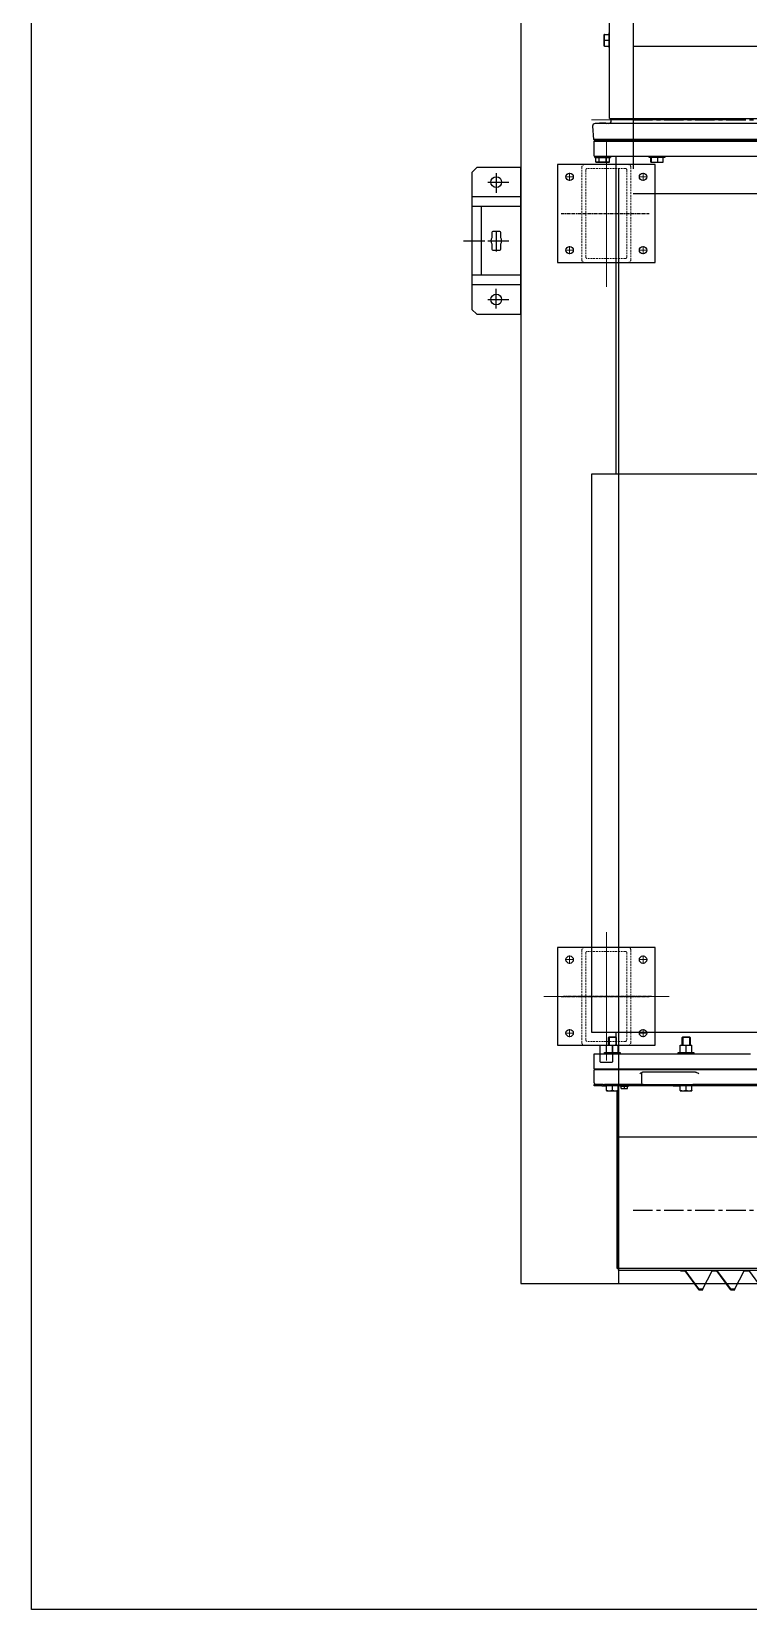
# Model space of a CAD drawing. Header units: millimetres. Extents: x 156850 to 204135, y 56350 to 74150.
# Drawn here: x 156850 to 158316, y 56350 to 59575 of the extents above; entities that cross this region are included whole.
import ezdxf

# ---------------------------------------------------------------- set-up
doc = ezdxf.new("R2010")
doc.units = ezdxf.units.MM
doc.header["$LTSCALE"] = 150
doc.linetypes.add('X-2F-PLAN$0$CENTER', pattern=[2, 1.25, -0.25, 0.25, -0.25])
doc.linetypes.add('X-2F-PLAN$0$DASHED2', pattern=[0.375, 0.25, -0.125])
doc.layers.add('-----33 Equipment', color=5, linetype='Continuous')

# ---------------------------------------------------------------- blocks, each defined once
blk = doc.blocks.new('X-2F-PLAN$0$A$C13F33EB5')
at = {"color": 0, "linetype": 'Continuous'}
for p, q in [((582, 1223.5), (582, 1239)), ((582, 1239), (585, 1239)), ((585, 1223.5), (585, 1239)), ((615, 1237), (617, 1239)), ((615, 39), (615, 1239)), ((617, 1239), (617, 39)), ((617, 1239), (647.5, 1239)), ((647.5, 1239), (647.5, 919)), ((2469.7, 1233.4), (2470.2, 1235.4)), ((2469.7, 1209.6), (2469.7, 1233.4)), ((2470.2, 1235.4), (2479.7, 1235.4)), ((2470.2, 1228.4), (2479.7, 1228.4)), ((2479.7, 1237.5), (2479.7, 1205.5)), ((2479.7, 1237.5), (2482.5, 1237.5)), ((2482.5, 1239), (2482.5, 639)), ((2482.5, 1239), (2513, 1239)), ((2513, 1239), (2513, 39)), ((2513, 1239), (2515, 1237)), ((2515, 1238.9), (2516, 1239.5)), ((2515, 39.1), (2515, 1238.9)), ((2516, 1239.5), (2543.5, 1241.9)), ((2516, 38.5), (2516, 1239.5)), ((2549, 41), (2549, 1237)), ((2549, 1229), (2549.7, 1228.3)), ((2549.7, 1214.7), (2549.7, 1228.3)), ((572.7, 1213.7), (572.2, 1213.7)), ((572.2, 1213.6), (572.2, 1213.7)), ((572.2, 1213.6), (572.2, 1189.8)), ((572.7, 1213.7), (582.2, 1213.7)), ((572.7, 1201.7), (582, 1201.7)), ((585, 1223.5), (582, 1223.5)), ((582, 1223.5), (582, 1213.7)), ((585, 1213), (582, 1213)), ((582, 1077.4), (582, 1213)), ((582.2, 1213), (582.2, 1217.7)), ((582.2, 1217.7), (585, 1217.7)), ((585, 1220.6), (585, 1223.5)), ((585, 1220.6), (585, 1217.7)), ((585, 1213.8), (585, 1217.7)), ((585, 1213.8), (585, 1213)), ((585, 1139.1), (585, 1213)), ((647.5, 1217.7), (650.3, 1217.7)), ((650.3, 1217.7), (650.3, 1185.7)), ((650.8, 1213.7), (650.3, 1213.7)), ((650.3, 1213.6), (650.3, 1213.7)), ((650.8, 1213.7), (664.6, 1213.7)), ((650.8, 1201.7), (664.6, 1201.7)), ((664.6, 1213.7), (665.1, 1213.7)), ((665.1, 1213.7), (665.1, 1213.6)), ((665.1, 1213.6), (665.1, 1189.7)), ((665.1, 1209.7), (681, 1209.7)), ((682.2, 1208.4), (665.1, 1208.4)), ((682.2, 1194.9), (665.1, 1194.9)), ((681, 1193.7), (665.1, 1193.7)), ((681, 1193.7), (681, 1209.7)), ((681, 1209.7), (682.2, 1208.4)), ((682.2, 1194.9), (681, 1193.7)), ((681.3, 1194), (692, 1194)), ((682.2, 1208.4), (682.2, 1194.9)), ((1832, 1194), (2482.5, 1194)), ((2470.2, 1207.6), (2469.7, 1209.6)), ((2470.2, 1214.6), (2479.7, 1214.6)), ((2470.2, 1207.6), (2479.7, 1207.6)), ((2482.5, 1205.5), (2479.7, 1205.5)), ((2549.7, 1214.7), (2549, 1214)), ((2554, 1204), (2559, 1204)), ((2559, 1207.5), (2809, 1207.5)), ((2559, 1207.1), (2559, 1207.5)), ((2559, 1207.1), (2559, 691.6)), ((2704, 1208.5), (2734, 1208.5)), ((2704, 1207.5), (2704, 1208.5)), ((2707, 1218), (2707, 1218.5)), ((2707, 1218.5), (2707.1, 1218.5)), ((2707, 1218), (2707, 1208.5)), ((2707.1, 1218.5), (2730.9, 1218.5)), ((2719, 1218), (2719, 1208.5)), ((2730.9, 1218.5), (2731, 1218.5)), ((2731, 1218), (2731, 1218.5)), ((2731, 1218), (2731, 1208.5)), ((2734, 1208.5), (2734, 1207.5)), ((205.5, 1189), (205.5, 89)), ((205.5, 1189), (208.5, 1189)), ((208.5, 1192), (572.2, 1192)), ((208.5, 86), (208.5, 1192)), ((572.2, 1192), (208.5, 1192)), ((572.2, 1189.7), (572.2, 1189.8)), ((572.7, 1189.7), (572.2, 1189.7)), ((572.7, 1189.7), (582, 1189.7)), ((577, 1183.7), (576.7, 1183.7)), ((576.7, 1183.6), (576.7, 1183.7)), ((576.7, 1183.6), (576.7, 1170.8)), ((576.7, 1170.7), (576.7, 1170.8)), ((577, 1170.7), (576.7, 1170.7)), ((577, 1183.7), (580.6, 1183.7)), ((577, 1177.2), (580.6, 1177.2)), ((577, 1170.7), (580.6, 1170.7)), ((580.6, 1169.2), (580.6, 1185.2)), ((580.6, 1185.2), (582, 1185.2)), ((582, 1169.2), (580.6, 1169.2)), ((650.3, 1185.7), (647.5, 1185.7)), ((650.8, 1189.7), (650.3, 1189.7)), ((650.3, 1189.7), (650.3, 1189.7)), ((650.8, 1189.7), (664.6, 1189.7)), ((664.6, 1189.7), (665.1, 1189.7)), ((665.1, 1189.7), (665.1, 1189.7)), ((585, 1139), (585, 1139.1)), ((585, 1139), (585, 1122)), ((607, 1142), (588, 1142)), ((610, 1139), (610, 1139.1)), ((610, 1122), (610, 1139)), ((585, 1122), (585, 1037.5)), ((610, 1037.5), (610, 1122)), ((2469.7, 1122.2), (2469.7, 1122.3)), ((2469.7, 1122.2), (2469.7, 1098.4)), ((2469.7, 1098.2), (2469.7, 1098.4)), ((2470.2, 1122.9), (2479.7, 1122.9)), ((2470.2, 1121.5), (2479.7, 1121.5)), ((2470.2, 1108.8), (2479.7, 1108.8)), ((2470.2, 1097.6), (2479.7, 1097.6)), ((2479.7, 1094.3), (2479.7, 1126.3)), ((2479.7, 1126.3), (2482.5, 1126.3)), ((2549, 1117.7), (2549.7, 1117)), ((2549.7, 1103.5), (2549, 1102.8)), ((2549.7, 1117), (2549.7, 1103.5)), ((582, 1077.4), (585, 1077.4)), ((582, 1077.4), (582, 1064.8)), ((582, 1064.8), (582, 1062.9)), ((582.2, 1048.7), (582.2, 1066.9)), ((582.2, 1066.9), (585, 1066.9)), ((647.5, 1066.9), (650.3, 1066.9)), ((650.3, 1066.9), (650.3, 1034.9)), ((2482.5, 1094.3), (2479.7, 1094.3)), ((204, 1053.5), (166.1, 1025.9)), ((205.5, 1053.5), (167, 1025.5)), ((204, 1062.5), (204, 1053.5)), ((204, 1062.5), (205.5, 1062.5)), ((572.7, 1062.9), (572.2, 1062.9)), ((572.2, 1062.8), (572.2, 1062.9)), ((572.2, 1062.8), (572.2, 1039)), ((572.2, 1038.9), (572.2, 1039)), ((572.7, 1038.9), (572.2, 1038.9)), ((572.7, 1062.9), (582.2, 1062.9)), ((572.7, 1050.9), (582.2, 1050.9)), ((572.7, 1038.9), (582, 1038.9)), ((582, 813.8), (582, 1048.7)), ((582, 1048.7), (585, 1048.7)), ((585, 1033.2), (585, 1037.5)), ((585, 813.8), (585, 1033.2)), ((610, 1033.2), (610, 1037.5)), ((650.3, 1034.9), (647.5, 1034.9)), ((650.8, 1062.9), (650.3, 1062.9)), ((650.3, 1062.9), (650.3, 1062.9)), ((650.8, 1038.9), (650.3, 1038.9)), ((650.3, 1038.9), (650.3, 1038.9)), ((650.8, 1062.9), (664.6, 1062.9)), ((650.8, 1050.9), (664.6, 1050.9)), ((650.8, 1038.9), (664.6, 1038.9)), ((664.6, 1062.9), (665.1, 1062.9)), ((664.6, 1038.9), (665.1, 1038.9)), ((665.1, 1062.9), (665.1, 1038.9)), ((665.1, 1062.9), (665.1, 1062.9)), ((665.1, 1058.9), (681, 1058.9)), ((682.2, 1057.7), (665.1, 1057.7)), ((682.2, 1044.1), (665.1, 1044.1)), ((681, 1042.9), (665.1, 1042.9)), ((665.1, 1038.9), (665.1, 1038.9)), ((681, 1042.9), (681, 1058.9)), ((681, 1058.9), (682.2, 1057.7)), ((682.2, 1044.1), (681, 1042.9)), ((682.2, 1057.7), (682.2, 1044.1)), ((165.5, 1024.7), (165.5, 1016.5)), ((165.5, 1016.5), (167, 1016.5)), ((167, 1025.5), (167, 1016.5)), ((167, 1016.5), (204, 997.5)), ((204, 988.5), (166.1, 960.9)), ((205.5, 988.5), (167, 960.5)), ((204, 997.5), (204, 988.5)), ((204, 997.5), (205.5, 997.5)), ((165.5, 959.7), (165.5, 951.5)), ((165.5, 951.5), (167, 951.5)), ((167, 960.5), (167, 951.5)), ((167, 951.5), (204, 932.5)), ((205.5, 923.5), (167, 895.5)), ((204, 932.5), (204, 923.5)), ((204, 932.5), (205.5, 932.5))]:
    blk.add_line(p, q, dxfattribs=at)
at = {"color": 0}
for p, q in [((1832, 1244), (692, 1244)), ((692, 1244), (692, 639)), ((1832, 639), (1832, 1244))]:
    blk.add_line(p, q, dxfattribs=at)
at = {"color": 0, "linetype": 'Continuous'}
for centre, radius, start, end in [((588, 1236), 3, 160.5284, 180), ((587.9, 1236), 2.92, 88.4972, 160.2159), ((600, 1838.8), 600, 268.8541, 271.4326), ((2482, 1231.9), 12.3, 163.6571, 196.3429), ((2544, 1237), 5, 0, 95), ((608.6, 1207.7), 36.4, 170.5216, 189.4784), ((608.6, 1195.7), 36.4, 170.5216, 189.4784), ((686.7, 1207.7), 36.4, 170.5216, 189.4784), ((686.7, 1195.7), 36.4, 170.5216, 189.4784), ((628.6, 1207.7), 36.4, 350.5216, 9.4784), ((628.6, 1195.7), 36.4, 350.5216, 9.4784), ((2482, 1211.1), 12.3, 163.6571, 196.3429), ((2554, 1209), 5, 180, 270), ((2713, 1182), 36.4, 80.5216, 99.4784), ((2725, 1182), 36.4, 80.5216, 99.4784), ((596.4, 1180.4), 19.7, 170.5216, 189.4784), ((596.4, 1173.9), 19.7, 170.5216, 189.4784), ((588, 1139), 3, 90, 180), ((607, 1139), 3, 0, 90), ((2510.2, 1115.1), 40.5, 171.0126, 188.9874), ((2501.5, 1103.2), 31.8, 169.8571, 190.1429), ((204, 1053.5), 0.002, 306.0274, 0), ((608.6, 1056.9), 36.4, 170.5216, 189.4784), ((608.6, 1044.9), 36.4, 170.5216, 189.4784), ((686.7, 1056.9), 36.4, 170.5216, 189.4784), ((686.7, 1044.9), 36.4, 170.5216, 189.4784), ((628.6, 1056.9), 36.4, 350.5216, 9.4784), ((628.6, 1044.9), 36.4, 350.5216, 9.4784), ((167, 1024.7), 1.5, 126.0274, 180), ((204, 988.5), 0.002, 306.0274, 0), ((167, 959.7), 1.5, 126.0274, 180), ((204, 923.5), 0.002, 306.0274, 0)]:
    blk.add_arc(centre, radius, start, end, dxfattribs=at)
for points, knots in [([(2470.2, 1228.4), (2469.9, 1226.1), (2469.7, 1223.8), (2469.7, 1219.2), (2469.9, 1216.9), (2470.2, 1214.6)], [0, 0, 0, 0, 0.5, 0.5, 1, 1, 1, 1]), ([(610, 1139.3), (610, 1139.7), (609.8, 1140.2), (609.5, 1141.2), (609.3, 1141.7), (608.4, 1143.2), (607.7, 1144.2), (607, 1145.2)], [0.0271147, 0.0271147, 0.0271147, 0.0271147, 0.25, 0.25, 0.5, 0.5, 1, 1, 1, 1]), ([(607, 1024.7), (607.7, 1026.1), (608.4, 1027.4), (609.3, 1029.6), (609.5, 1030.3), (609.9, 1031.7), (610, 1032.4), (610, 1033.2)], [0, 0, 0, 0, 0.5, 0.5, 0.75, 0.75, 1, 1, 1, 1])]:
    blk.add_open_spline(points, degree=3, knots=knots, dxfattribs=at)
for points in [[(2470.2, 1122.9), (2469.9, 1122.7), (2469.5, 1122.2), (2469.9, 1121.7), (2470.2, 1121.5)], [(2470.2, 1097.6), (2470, 1097.8), (2469.8, 1098), (2469.7, 1098.2)]]:
    blk.add_open_spline(points, degree=3, dxfattribs=at)
blk = doc.blocks.new('X-2F-PLAN$0$zw$C47F')
at = {"layer": '-----33 Equipment'}
for p, q in [((2290.9, 2553), (2290.9, 2510)), ((2150.9, 2536.3), (2140.9, 2526.3)), ((2140.9, 2526.3), (2140.9, 2436.3)), ((2430.9, 2536.3), (2150.9, 2536.3)), ((2200.9, 2436.3), (2200.9, 2536.3)), ((2220.9, 2436.3), (2220.9, 2536.3)), ((2220.9, 2516.3), (2360.9, 2516.3)), ((2360.9, 2436.3), (2360.9, 2536.3)), ((2380.9, 2436.3), (2380.9, 2536.3)), ((2440.9, 2526.3), (2430.9, 2536.3)), ((2440.9, 2436.3), (2440.9, 2526.3)), ((2152.3, 2486.3), (2192.9, 2486.3)), ((2170.9, 2503.5), (2170.9, 2460.4)), ((2309.4, 2486.3), (2268.8, 2486.3)), ((2271.9, 2493.3), (2271.9, 2479.3)), ((2284.5, 2495.3), (2273.9, 2495.3)), ((2290.9, 2503.5), (2290.9, 2460.4)), ((2307.9, 2495.3), (2297.2, 2495.3)), ((2309.9, 2479.3), (2309.9, 2493.3)), ((2429.4, 2486.3), (2388.8, 2486.3)), ((2410.9, 2503.5), (2410.9, 2460.4)), ((2273.9, 2477.3), (2284.5, 2477.3)), ((2297.2, 2477.3), (2307.9, 2477.3)), ((6141.1, 2436.3), (159.8, 2436.3)), ((159.8, 2436.3), (159.8, 2206.3)), ((2140.9, 2436.3), (2440.9, 2436.3)), ((2438, 2236.3), (159.8, 2236.3)), ((159.8, 2236.3), (159.8, 1136.3)), ((459.8, 2236.3), (459.8, 1136.3)), ((2388, 2206.3), (2388, 1166.3)), ((3425.9, 2206.3), (2438, 2206.3)), ((2688, 1166.3), (2688, 2206.3))]:
    blk.add_line(p, q, dxfattribs=at)
at = {"layer": '-----33 Equipment', "linetype": 'X-2F-PLAN$0$CENTER', "lineweight": 13, "ltscale": 19.304}
for p, q in [((746.8, 2133.1), (746.8, 2389.4)), ((746.8, 2133.1), (746.8, 2389.4)), ((878, 2261.3), (615.6, 2261.3)), ((878, 2261.3), (615.6, 2261.3)), ((2478, 2261.3), (2215.6, 2261.3))]:
    blk.add_line(p, q, dxfattribs=at)
at = {"layer": '-----33 Equipment', "linetype": 'X-2F-PLAN$0$CENTER', "lineweight": 13, "ltscale": 1.524}
for p, q in [((680, 2336.3), (663.5, 2336.3)), ((671.8, 2344.5), (671.8, 2328)), ((830, 2336.3), (813.5, 2336.3)), ((821.8, 2344.5), (821.8, 2328)), ((2280, 2336.3), (2263.5, 2336.3)), ((2271.8, 2344.5), (2271.8, 2328)), ((2430, 2336.3), (2413.5, 2336.3)), ((2421.8, 2344.5), (2421.8, 2328)), ((671.8, 2194.5), (671.8, 2178)), ((821.8, 2194.5), (821.8, 2178)), ((2271.8, 2194.5), (2271.8, 2178)), ((2421.8, 2194.5), (2421.8, 2178)), ((680, 2186.3), (663.5, 2186.3)), ((830, 2186.3), (813.5, 2186.3)), ((2280, 2186.3), (2263.5, 2186.3)), ((2430, 2186.3), (2413.5, 2186.3))]:
    blk.add_line(p, q, dxfattribs=at)
at = {"layer": '-----33 Equipment', "linetype": 'X-2F-PLAN$0$CENTER', "ltscale": 0.036579}
for p, q in [((746.8, 2353.5), (746.8, 2173.5)), ((746.8, 2353.5), (746.8, 2173.5)), ((746.8, 2353.5), (746.8, 2173.5)), ((746.8, 2353.5), (746.8, 2173.5)), ((746.8, 2169.1), (746.8, 2349.1)), ((2346.8, 2353.5), (2346.8, 2173.5)), ((2346.8, 2353.5), (2346.8, 2173.5))]:
    blk.add_line(p, q, dxfattribs=at)
at = {"layer": '-----33 Equipment', "linetype": 'X-2F-PLAN$0$DASHED2', "lineweight": 15, "ltscale": 0.1}
for p, q in [((646.8, 2306.2), (646.8, 2216.4)), ((841.8, 2311.2), (651.8, 2311.2)), ((654.8, 2222.4), (654.8, 2300.2)), ((657.8, 2303.2), (835.8, 2303.2)), ((838.8, 2222.4), (838.8, 2300.2)), ((846.8, 2216.4), (846.8, 2306.2)), ((2246.8, 2306.2), (2246.8, 2216.4)), ((2441.8, 2311.2), (2251.8, 2311.2)), ((2254.8, 2222.4), (2254.8, 2300.2)), ((2257.8, 2303.2), (2435.8, 2303.2)), ((2438.8, 2222.4), (2438.8, 2300.2)), ((2446.8, 2216.4), (2446.8, 2306.2)), ((651.8, 2211.4), (841.8, 2211.4)), ((657.8, 2219.4), (835.8, 2219.4)), ((2251.8, 2211.4), (2441.8, 2211.4)), ((2257.8, 2219.4), (2435.8, 2219.4))]:
    blk.add_line(p, q, dxfattribs=at)
at = {"layer": '-----33 Equipment', "linetype": 'X-2F-PLAN$0$CENTER', "lineweight": 13, "ltscale": 4.064}
for p, q in [((2538, 2291.3), (2538, 1991.3)), ((2496.8, 2261.3), (2196.8, 2261.3)), ((2496.8, 2261.3), (2196.8, 2261.3))]:
    blk.add_line(p, q, dxfattribs=at)
at = {"layer": '-----33 Equipment', "linetype": 'X-2F-PLAN$0$CENTER', "ltscale": 0.211328}
for p, q in [((309.8, 2206.3), (309.8, 1136.3)), ((2538, 2206.3), (2538, 1166.3))]:
    blk.add_line(p, q, dxfattribs=at)
at = {"layer": '-----33 Equipment'}
for points in [[(-506.2, -63.7), (-506.2, 3436.3), (9493.8, 3436.3), (9493.8, -63.7)], [(846.8, 2361.3), (646.8, 2361.3), (646.8, 2161.3), (846.8, 2161.3)], [(2446.8, 2361.3), (2246.8, 2361.3), (2246.8, 2161.3), (2446.8, 2161.3)]]:
    blk.add_lwpolyline(points, close=True, dxfattribs=at)
at = {"layer": '-----33 Equipment', "ltscale": 0.9}
blk.add_lwpolyline([(645.8, 2248.8), (612.8, 2248.8), (611.8, 2249.8), (611.8, 2272.8), (612.8, 2273.8), (645.8, 2273.8), (646.8, 2272.8), (646.8, 2249.8)], close=True, dxfattribs=at)
at = {"layer": '-----33 Equipment'}
for centre, radius in [((2170.9, 2486.3), 11), ((2410.9, 2486.3), 11), ((671.8, 2336.3), 7.5), ((821.8, 2336.3), 7.5), ((2271.8, 2336.3), 7.5), ((2421.8, 2336.3), 7.5), ((671.8, 2186.3), 7.5), ((821.8, 2186.3), 7.5), ((2271.8, 2186.3), 7.5), ((2421.8, 2186.3), 7.5)]:
    blk.add_circle(centre, radius, dxfattribs=at)
for centre, radius, start, end in [((2273.9, 2493.3), 2, 90, 180), ((2290.9, 2486.3), 11, 54.9032, 125.0968), ((2307.9, 2493.3), 2, 0, 90), ((2273.9, 2479.3), 2, 180, 270), ((2290.9, 2486.3), 11, 234.9032, 305.0968), ((2307.9, 2479.3), 2, 270, 0)]:
    blk.add_arc(centre, radius, start, end, dxfattribs=at)
at = {"layer": '-----33 Equipment', "linetype": 'X-2F-PLAN$0$DASHED2', "lineweight": 15, "ltscale": 0.1}
for centre, radius, start, end in [((651.8, 2306.2), 5, 90, 180), ((657.8, 2300.2), 3, 90, 180), ((835.8, 2300.2), 3, 0, 90), ((841.8, 2306.2), 5, 0, 90), ((2251.8, 2306.2), 5, 90, 180), ((2257.8, 2300.2), 3, 90, 180), ((2435.8, 2300.2), 3, 0, 90), ((2441.8, 2306.2), 5, 0, 90), ((651.8, 2216.4), 5, 180, 270), ((657.8, 2222.4), 3, 180, 270), ((657.8, 2222.4), 3, 180, 270), ((835.8, 2222.4), 3, 270, 0), ((841.8, 2216.4), 5, 270, 0), ((2251.8, 2216.4), 5, 180, 270), ((2257.8, 2222.4), 3, 180, 270), ((2257.8, 2222.4), 3, 180, 270), ((2435.8, 2222.4), 3, 270, 0), ((2441.8, 2216.4), 5, 270, 0)]:
    blk.add_arc(centre, radius, start, end, dxfattribs=at)
at = {"layer": '-----33 Equipment'}
blk.add_blockref('X-2F-PLAN$0$A$C13F33EB5', (-18.2, 1047.3), dxfattribs=at)

msp = doc.modelspace()

# ---------------------------------------------------------------- block references
at = {"layer": '-----33 Equipment', "rotation": 90.00000000000001}
msp.add_blockref('X-2F-PLAN$0$zw$C47F', (160286.3, 56856.2), dxfattribs=at)

doc.saveas('drawing.dxf')
